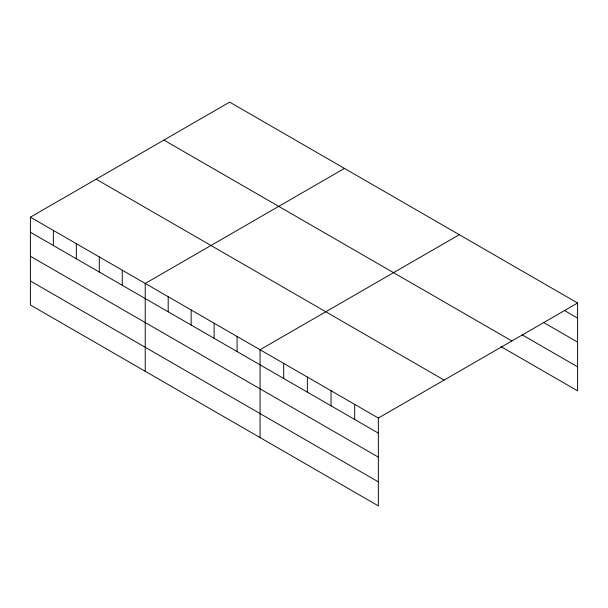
<?xml version="1.0" encoding="UTF-8"?>
<svg xmlns="http://www.w3.org/2000/svg" width="608" height="608" viewBox="0 0 608 608"><rect width="100%" height="100%" fill="white"/><g stroke="black" fill="none" stroke-linecap="round" stroke-linejoin="round"><path stroke-width="0.91" d="M30.4 217.155L378.351 418.046L378.351 505.879L30.4 304.988L30.4 217.155L229.649 102.121L577.6 303.012L577.6 390.845L500.908 346.568M344.47 168.416L145.228 283.45L145.228 371.283M459.298 234.703L260.049 349.737L260.049 437.578M378.351 418.046L577.6 303.012M564.543 310.566L577.6 318.098M543.332 322.324L577.6 342.106M522.12 334.81L577.6 366.837M163.894 140.083L511.852 340.966M96.148 179.193L444.106 380.084M30.4 232.248L378.351 433.132M30.4 256.249L378.351 457.14M30.4 280.987L378.351 481.87M354.692 404.381L354.692 419.474M331.033 390.724L331.033 405.81M307.374 377.059L307.374 392.152M283.708 363.402L283.708 378.495M237.082 336.482L237.082 351.576M214.122 323.22L214.122 338.314M191.155 309.966L191.155 325.06M168.188 296.704L168.188 311.798M122.261 270.188L122.261 285.281M99.294 256.933L99.294 272.019M76.327 243.671L76.327 258.765M53.367 230.409L53.367 245.503"/></g></svg>
